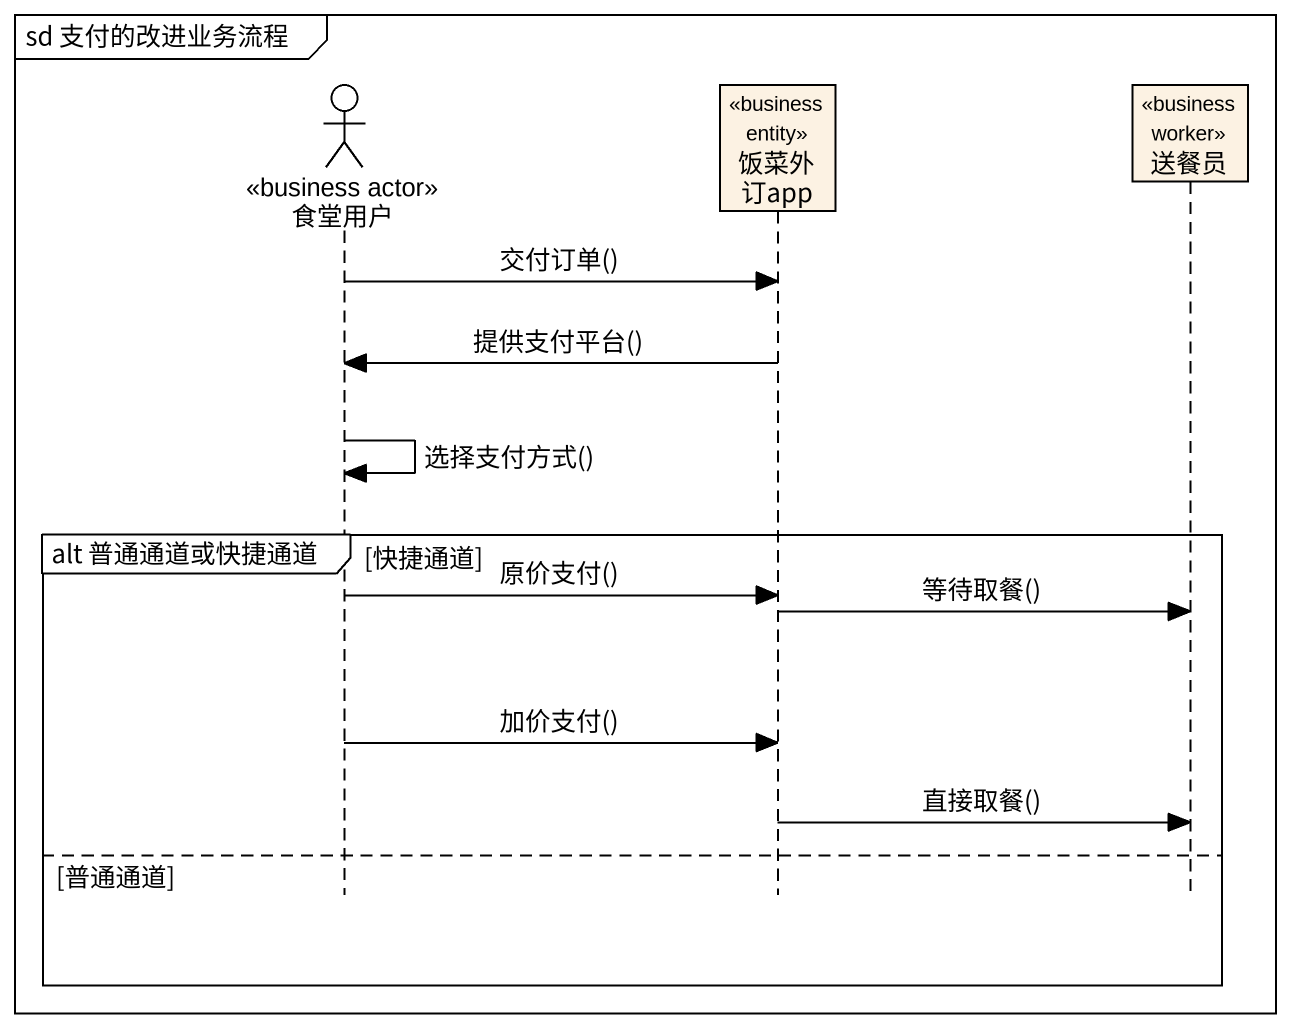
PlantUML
@startuml
mainframe sd 支付的改进业务流程
hide footbox
actor 食堂用户 <<business actor>>
participant 饭菜外订app <<business entity>>
participant 送餐员 <<business worker>>

食堂用户 -> 饭菜外订app : 交付订单()
饭菜外订app -> 食堂用户 : 提供支付平台()
食堂用户 -> 食堂用户 : 选择支付方式()
group alt 普通通道或快捷通道 [快捷通道]
  食堂用户 -> 饭菜外订app : 原价支付()
  饭菜外订app -> 送餐员 : 等待取餐()
  食堂用户 -> 饭菜外订app : 加价支付()
  饭菜外订app -> 送餐员 : 直接取餐()
else 普通通道
end
@enduml
